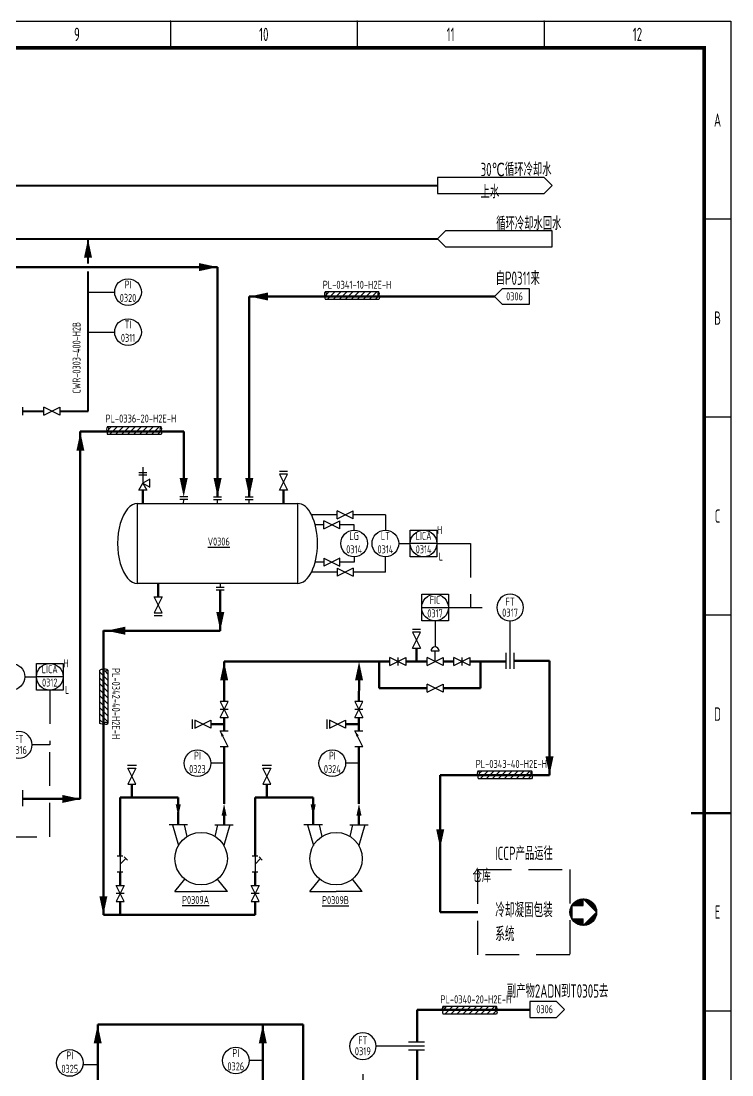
# Model space of a CAD drawing. Header units: millimetres. Extents: x 453 to 7190, y 523 to 4294.
# Drawn here: x 5882.4 to 6149.1, y 1516 to 1911.2 of the extents above; entities that cross this region are included whole.
import ezdxf
from ezdxf.enums import TextEntityAlignment as Align

# ---------------------------------------------------------------- set-up
doc = ezdxf.new("R2010")
doc.units = ezdxf.units.MM
doc.linetypes.add('DASHED', pattern=[19.05, 12.7, -6.35])
for name, color, linetype, lineweight in [('01-主物流线-粗实线', 134, 'Continuous', 80), ('03-设备外轮廓线-细实线', 7, 'Continuous', 25), ('04-设备内部件-细实线', 170, 'Continuous', 25), ('05-公用工程-冷却水与回水', 55, 'Continuous', 40), ('05-图框与标题栏', 7, 'Continuous', 25), ('06-箭头', 7, 'Continuous', 25), ('08-进出物流标志', 7, 'Continuous', 25), ('09-文本', 7, 'Continuous', 25), ('10-流股接续标志', 7, 'Continuous', 25), ('10-阀门', 102, 'Continuous', 25), ('11-文本', 7, 'Continuous', 25), ('11-管道组合号', 50, 'Continuous', 15), ('12-仪表', 190, 'Continuous', 25), ('12-信号线', 226, 'DASHED', 25), ('13-电动气动信号线', 226, 'DASHED', 25), ('14-箭头', 7, 'Continuous', 25), ('15-仪表', 190, 'Continuous', 25), ('15-文本', 7, 'Continuous', 15), ('15-文本 @ 1', 7, 'Continuous', 15), ('16-阀门与管件', 102, 'Continuous', 25)]:
    doc.layers.add(name, color=color, linetype=linetype, lineweight=lineweight)
doc.layers.add('TITLE', color=7, linetype='Continuous')
doc.styles.add('3-gbcbig', font='gbenor.shx', dxfattribs={"width": 0.7, "height": 3, "bigfont": 'gbcbig.shx'})
doc.styles.add('5-gbcbig', font='gbenor.shx', dxfattribs={"width": 0.7, "height": 5, "bigfont": 'gbcbig.shx'})
doc.styles.add('头号烷家', font='gbenor.shx', dxfattribs={"width": 0.75, "height": 3, "bigfont": 'gbcbig.shx'})
doc.styles.add('工程字', font='gbenor.shx', dxfattribs={"bigfont": 'gbcbig.shx'})

# ---------------------------------------------------------------- blocks, each defined once
blk = doc.blocks.new('就地安装仪表')
at = {"layer": '12-仪表', "ltscale": 0.25}
blk.add_circle((0, -5), 5, dxfattribs=at)
at = {"layer": '15-文本', "style": '工程字', "width": 0.75}
blk.add_attdef('仪表名称', text='', height=3, dxfattribs=at).set_placement((0, -4.29), align=Align.CENTER)
blk.add_attdef('仪表编号', text='', height=3, dxfattribs=at).set_placement((0, -5.39), align=Align.TOP_CENTER)
blk = doc.blocks.new('*U208')
at = {"layer": '10-阀门'}
ref = blk.add_blockref('就地安装仪表', (6010.61, 1531.75), dxfattribs=dict(at, xscale=-1))
ref.add_attrib('仪表名称', 'FT', dxfattribs={"layer": '15-文本 @ 1', "height": 3, "style": '工程字', "width": 0.75}).set_placement((6010.61, 1527.46), align=Align.CENTER)
ref.add_attrib('仪表编号', '0319', dxfattribs={"layer": '15-文本 @ 1', "height": 3, "style": '工程字', "width": 0.75}).set_placement((6010.61, 1526.36), align=Align.TOP_CENTER)
blk = doc.blocks.new('*U209')
at = {"layer": '10-阀门'}
ref = blk.add_blockref('就地安装仪表', (5881.6, 1644.74), dxfattribs=dict(at, xscale=-1))
ref.add_attrib('仪表名称', 'FT', dxfattribs={"layer": '15-文本 @ 1', "height": 3, "style": '工程字', "width": 0.75}).set_placement((5881.6, 1640.45), align=Align.CENTER)
ref.add_attrib('仪表编号', '0316', dxfattribs={"layer": '15-文本 @ 1', "height": 3, "style": '工程字', "width": 0.75}).set_placement((5881.6, 1639.34), align=Align.TOP_CENTER)
blk = doc.blocks.new('管道组合号')
at = {"layer": '11-管道组合号', "style": '头号烷家', "width": 0.75}
blk.add_attdef('管道组合号', (-4.3, 3.13), '', height=3, dxfattribs=at)
blk = doc.blocks.new('*U214')
at = {"layer": '10-阀门'}
ref = blk.add_blockref('就地安装仪表', (6065.84, 1696.24), dxfattribs=dict(at, xscale=-1))
ref.add_attrib('仪表名称', 'FT', dxfattribs={"layer": '15-文本 @ 1', "height": 3, "style": '工程字', "width": 0.75}).set_placement((6065.84, 1691.95), align=Align.CENTER)
ref.add_attrib('仪表编号', '0317', dxfattribs={"layer": '15-文本 @ 1', "height": 3, "style": '工程字', "width": 0.75}).set_placement((6065.84, 1690.84), align=Align.TOP_CENTER)

msp = doc.modelspace()

# ---------------------------------------------------------------- hatches: boundary and pattern name
at = {"layer": '08-进出物流标志'}
h = msp.add_hatch(dxfattribs=at)
h.set_pattern_fill('ANSI31', color=256, scale=0.1)
h.set_pattern_definition([(45, (3815.55796, 2158.36194), (-0.224506403, 0.224506403), [])])
h.paths.add_polyline_path([(6093.32, 1579.54), (6093.32, 1582.04, 0.267949), (6088.99, 1579.54)])
h.paths.add_polyline_path([(6088.99, 1579.54, 0.131652), (6088.32, 1577.04, 0.131652), (6088.99, 1574.54)])
h.paths.add_polyline_path([(6088.99, 1574.54, 0.267949), (6093.32, 1572.04), (6093.32, 1574.54)])
h.paths.add_polyline_path([(6093.32, 1572.04, 0.414214), (6098.32, 1577.04)])
h.paths.add_polyline_path([(6093.32, 1582.04), (6098.32, 1577.04, 0.414214)])

# ---------------------------------------------------------------- linework, layer by layer
for p, q in [((6060.04, 1807.88), (6063.04, 1810.88)), ((6063.04, 1810.88), (6073.04, 1810.88)), ((6073.04, 1810.88), (6073.04, 1804.88)), ((6063.04, 1804.88), (6060.04, 1807.88)), ((6073.04, 1804.88), (6063.04, 1804.88)), ((5882.92, 1766.4), (5882.92, 1763.4)), ((5944.91, 1732.77), (5941.91, 1732.77)), ((5944.91, 1731.77), (5941.91, 1731.77)), ((5943.4, 1730.27), (5943.41, 1731.77)), ((5954.63, 1732.77), (5957.63, 1732.77)), ((5954.63, 1731.77), (5957.63, 1731.77)), ((5956.13, 1730.27), (5956.13, 1731.77)), ((5966.53, 1732.77), (5969.53, 1732.77)), ((5966.53, 1731.77), (5969.53, 1731.77)), ((5968.03, 1730.27), (5968.03, 1731.77)), ((5957.15, 1700.27), (5957.15, 1698.77)), ((5958.65, 1698.77), (5955.65, 1698.77)), ((5958.65, 1697.77), (5955.65, 1697.77)), ((5944.85, 1609.76), (5937.92, 1609.76)), ((5939.2, 1609.74), (5941.45, 1602)), ((5944.72, 1605.41), (5943.71, 1609.74)), ((5955.1, 1609.76), (5962.03, 1609.76)), ((5955.23, 1605.41), (5956.24, 1609.74)), ((5960.74, 1609.74), (5958.5, 1602)), ((5995.45, 1609.76), (5988.52, 1609.76)), ((5989.81, 1609.74), (5992.05, 1602)), ((5995.33, 1605.41), (5994.32, 1609.74)), ((6005.71, 1609.76), (6012.64, 1609.76)), ((6005.83, 1605.41), (6006.85, 1609.74)), ((6011.35, 1609.74), (6009.11, 1602)), ((6083.3, 1543.56), (6073.3, 1543.56)), ((6073.3, 1543.56), (6073.3, 1537.56)), ((6086.3, 1540.56), (6083.3, 1543.56)), ((6073.3, 1537.56), (6083.3, 1537.56)), ((6083.3, 1537.56), (6086.3, 1540.56))]:
    msp.add_line(p, q)
at = {"layer": '01-主物流线-粗实线'}
for p, q in [((5586.41, 1818.9), (5956.13, 1818.9)), ((5956.13, 1818.9), (5956.13, 1732.77)), ((5968.03, 1807.88), (5968.03, 1732.77)), ((5968.03, 1807.88), (6060.04, 1807.88)), ((5904.6, 1619.47), (5904.6, 1757.23)), ((5904.6, 1757.23), (5943.41, 1757.23)), ((5943.41, 1757.23), (5943.41, 1739.77)), ((5928.13, 1735.27), (5928.13, 1730.27)), ((5980.89, 1730.27), (5980.89, 1735.27)), ((5933.82, 1695.27), (5933.82, 1700.27)), ((5957.15, 1697.77), (5957.15, 1682.55)), ((5913.29, 1682.61), (5913.29, 1576.06)), ((5957.15, 1682.55), (5913.29, 1682.55)), ((6030.69, 1670.97), (6030.69, 1675.97)), ((5958.57, 1655.99), (5958.59, 1670.98)), ((5958.59, 1670.98), (6009.2, 1670.98)), ((6009.2, 1670.98), (6020.69, 1670.98)), ((6016.69, 1660.97), (6016.69, 1670.97)), ((6026.69, 1670.97), (6034.69, 1670.97)), ((6040.69, 1670.97), (6044.69, 1670.97)), ((6050.69, 1670.97), (6054.69, 1670.97)), ((6050.69, 1670.97), (6064.27, 1670.97)), ((6054.69, 1670.97), (6054.69, 1660.97)), ((6067.34, 1671.25), (6080.64, 1671.25)), ((6080.64, 1671.25), (6080.64, 1628.4)), ((6009.17, 1655.99), (6009.2, 1663.98)), ((6034.69, 1660.97), (6016.69, 1660.97)), ((6054.69, 1660.97), (6040.69, 1660.97)), ((5958.57, 1644.99), (5958.57, 1649.99)), ((6009.17, 1644.99), (6009.17, 1649.99)), ((5958.57, 1647.49), (5953.57, 1647.49)), ((6009.17, 1647.49), (6004.17, 1647.49)), ((5958.57, 1617.63), (5958.57, 1638.99)), ((6009.17, 1617.63), (6009.17, 1638.99)), ((6080.64, 1628.4), (6039.64, 1628.4)), ((6039.64, 1628.4), (6039.64, 1577.04)), ((5923.98, 1625), (5923.98, 1620)), ((5974.59, 1625), (5974.59, 1620)), ((5883.1, 1619.47), (5904.6, 1619.47)), ((5883.1, 1619.47), (5885.19, 1619.47)), ((5919.57, 1598), (5919.57, 1620)), ((5919.57, 1620), (5941.38, 1620)), ((5941.38, 1620), (5941.38, 1617.44)), ((5970.17, 1598), (5970.17, 1620)), ((5970.17, 1620), (5991.99, 1620)), ((5991.99, 1620), (5991.99, 1617.44)), ((5941.38, 1609.76), (5941.38, 1614.65)), ((5958.57, 1609.76), (5958.57, 1614.65)), ((5991.99, 1609.76), (5991.99, 1614.65)), ((6009.17, 1609.76), (6009.17, 1614.65)), ((5919.57, 1587), (5919.57, 1592)), ((5970.17, 1587), (5970.17, 1592)), ((5919.57, 1581), (5919.57, 1576)), ((5970.17, 1581), (5970.17, 1576)), ((6039.64, 1577.04), (6053.69, 1577.04)), ((5913.29, 1576.06), (5970.17, 1576)), ((6031.04, 1528.25), (6031.04, 1540.38)), ((6031.04, 1540.38), (6073.34, 1540.38)), ((5911.16, 1478.5), (5911.16, 1534.84)), ((5911.16, 1534.84), (5973.09, 1534.84)), ((5973.09, 1478.5), (5973.09, 1534.84)), ((5973.09, 1534.84), (5988.19, 1534.84)), ((5988.19, 1534.84), (5988.19, 1465.24)), ((6031.04, 1511.61), (6031.04, 1525.19))]:
    msp.add_line(p, q, dxfattribs=at)
at = {"layer": '03-设备外轮廓线-细实线'}
for p, q in [((5926.13, 1730.27), (5986.13, 1730.27)), ((5926.13, 1730.27), (5936.13, 1730.27)), ((5986.13, 1700.27), (5926.13, 1700.27)), ((5940.13, 1584.79), (5943.83, 1589.41)), ((5959.81, 1584.79), (5956.12, 1589.41)), ((5990.74, 1584.79), (5994.43, 1589.41)), ((6010.42, 1584.79), (6006.73, 1589.41)), ((5940.13, 1584.79), (5949.97, 1584.79)), ((5959.81, 1584.79), (5949.97, 1584.79)), ((5990.74, 1584.79), (6000.58, 1584.79)), ((6010.42, 1584.79), (6000.58, 1584.79))]:
    msp.add_line(p, q, dxfattribs=at)
at = {"layer": '03-设备外轮廓线-细实线', "linetype": 'DASHED'}
msp.add_lwpolyline([(6053.69, 1593.03), (6088.32, 1593.03), (6088.32, 1561.06), (6053.69, 1561.06)], close=True, dxfattribs=at)
at = {"layer": '03-设备外轮廓线-细实线'}
for centre in [(5949.97, 1597.09), (6000.58, 1597.09)]:
    msp.add_circle(centre, 9.84, dxfattribs=at)
for centre, start_param, end_param in [((5926.13, 1715.27), 0, 3.141593), ((5986.13, 1715.27), 3.141593, 6.283185)]:
    msp.add_ellipse(centre, major_axis=(0, 15), ratio=0.5, start_param=start_param, end_param=end_param, dxfattribs=at)
at = {"layer": '04-设备内部件-细实线'}
for p, q in [((5926.13, 1700.27), (5926.13, 1730.27)), ((5986.13, 1730.27), (5986.13, 1700.27))]:
    msp.add_line(p, q, dxfattribs=at)
at = {"layer": '05-公用工程-冷却水与回水', "lineweight": 40}
for p, q in [((5430.06, 1849.46), (6038.66, 1849.46)), ((5430.06, 1829.46), (6038.66, 1829.46))]:
    msp.add_line(p, q, dxfattribs=at)
at = {"layer": '05-公用工程-冷却水与回水'}
for p, q in [((5907.53, 1820.29), (5907.53, 1829.46)), ((5907.53, 1764.9), (5907.53, 1817.24)), ((5882.92, 1764.9), (5890.92, 1764.9)), ((5896.92, 1764.9), (5907.53, 1764.9))]:
    msp.add_line(p, q, dxfattribs=at)
at = {"layer": '05-图框与标题栏'}
for p, q in [((5938.42, 1911.16), (5938.42, 1901.16)), ((6008.5, 1911.16), (6008.5, 1901.16)), ((6078.58, 1911.16), (6078.58, 1901.16)), ((6148.67, 1836.91), (6138.67, 1836.91)), ((6148.67, 1762.66), (6138.67, 1762.66)), ((6148.67, 1688.41), (6138.67, 1688.41)), ((6148.67, 1539.91), (6138.67, 1539.91))]:
    msp.add_line(p, q, dxfattribs=at)
at = {"layer": '05-图框与标题栏', "const_width": 1.4}
msp.add_lwpolyline([(5332.67, 1901.16), (5332.67, 1327.16), (6138.67, 1327.16), (6138.67, 1901.16)], close=True, dxfattribs=at)
at = {"layer": '05-图框与标题栏', "const_width": 0.8}
msp.add_lwpolyline([(6148.67, 1614.16), (6133.67, 1614.16)], dxfattribs=at)
at = {"layer": '05-图框与标题栏'}
for p in [(5938.42, 1911.16), (5938.42, 1911.16), (5938.42, 1911.16), (6008.5, 1911.16), (6008.5, 1911.16), (6008.5, 1911.16), (6078.58, 1911.16), (6078.58, 1911.16), (6078.58, 1911.16), (6148.67, 1836.91), (6148.67, 1762.66), (6148.67, 1688.41), (6148.67, 1614.16), (6148.67, 1539.91)]:
    msp.add_point(p, dxfattribs=at)
at = {"layer": '06-箭头'}
for points in [[(5941.38, 1612.98, 0, 1.91, 0), (5941.38, 1617.44, 1.91, 1.91, 0)], [(5958.57, 1617.63, 0, 1.91, 0), (5958.57, 1613.17, 1.91, 1.91, 0)], [(5991.99, 1612.98, 0, 1.91, 0), (5991.99, 1617.44, 1.91, 1.91, 0)], [(6009.17, 1617.63, 0, 1.91, 0), (6009.17, 1613.17, 1.91, 1.91, 0)]]:
    msp.add_lwpolyline(points, format="xyseb", dxfattribs=at)
at = {"layer": '08-进出物流标志'}
for p, q in [((6093.32, 1582.04), (6098.32, 1577.04)), ((6093.32, 1579.54), (6093.32, 1582.04)), ((6088.99, 1579.54), (6088.99, 1574.54)), ((6088.99, 1579.54), (6093.32, 1579.54)), ((6098.32, 1577.04), (6093.32, 1572.04)), ((6088.99, 1574.54), (6093.32, 1574.54)), ((6093.32, 1572.04), (6093.32, 1574.54))]:
    msp.add_line(p, q, dxfattribs=at)
msp.add_circle((6093.32, 1577.04), 5, dxfattribs=at)
at = {"layer": '10-流股接续标志'}
for p, q in [((6078.66, 1852.46), (6038.66, 1852.46)), ((6038.66, 1852.46), (6038.66, 1846.46)), ((6081.66, 1849.46), (6078.66, 1852.46)), ((6078.66, 1846.46), (6081.66, 1849.46)), ((6038.66, 1846.46), (6078.66, 1846.46)), ((6041.66, 1832.46), (6038.66, 1829.46)), ((6081.66, 1832.46), (6041.66, 1832.46)), ((6081.66, 1826.46), (6081.66, 1832.46)), ((6038.66, 1829.46), (6041.66, 1826.46)), ((6041.66, 1826.46), (6081.66, 1826.46))]:
    msp.add_line(p, q, dxfattribs=at)
at = {"layer": '11-文本'}
for p, q in [((5996.55, 1809.73), (6016.55, 1809.73)), ((6016.55, 1806.73), (5996.55, 1806.73)), ((5996.93, 1808.63), (5998.02, 1809.73)), ((5997.27, 1806.73), (6000.27, 1809.73)), ((5999.51, 1806.73), (6002.51, 1809.73)), ((6001.76, 1806.73), (6004.76, 1809.73)), ((6004, 1806.73), (6007, 1809.73)), ((6006.25, 1806.73), (6009.25, 1809.73)), ((6008.49, 1806.73), (6011.49, 1809.73)), ((6010.74, 1806.73), (6013.74, 1809.73)), ((6012.98, 1806.73), (6015.98, 1809.73)), ((6015.23, 1806.73), (6016.51, 1808.01)), ((5914.88, 1759.09), (5934.88, 1759.09)), ((5915.26, 1757.99), (5916.36, 1759.09)), ((5915.6, 1756.09), (5918.6, 1759.09)), ((5917.85, 1756.09), (5920.85, 1759.09)), ((5920.09, 1756.09), (5923.09, 1759.09)), ((5922.34, 1756.09), (5925.34, 1759.09)), ((5924.58, 1756.09), (5927.58, 1759.09)), ((5926.83, 1756.09), (5929.83, 1759.09)), ((5929.07, 1756.09), (5932.07, 1759.09)), ((5931.32, 1756.09), (5934.32, 1759.09)), ((5934.88, 1756.09), (5914.88, 1756.09)), ((5933.56, 1756.09), (5934.84, 1757.37)), ((5912.01, 1647.79), (5912.01, 1667.79)), ((5915.01, 1667.79), (5915.01, 1647.79)), ((5912.01, 1667.07), (5915.01, 1664.07)), ((5912.01, 1664.82), (5915.01, 1661.82)), ((5913.91, 1667.41), (5915.01, 1666.31)), ((5912.01, 1662.58), (5915.01, 1659.58)), ((5912.01, 1660.33), (5915.01, 1657.33)), ((5912.01, 1658.09), (5915.01, 1655.09)), ((5912.01, 1655.84), (5915.01, 1652.84)), ((5912.01, 1653.6), (5915.01, 1650.6)), ((5912.01, 1651.35), (5915.01, 1648.35)), ((5912.01, 1649.11), (5913.29, 1647.83)), ((6053.91, 1630.06), (6073.91, 1630.06)), ((6054.29, 1628.96), (6055.39, 1630.06)), ((6054.63, 1627.06), (6057.63, 1630.06)), ((6056.88, 1627.06), (6059.88, 1630.06)), ((6059.12, 1627.06), (6062.12, 1630.06)), ((6061.37, 1627.06), (6064.37, 1630.06)), ((6063.61, 1627.06), (6066.61, 1630.06)), ((6065.86, 1627.06), (6068.86, 1630.06)), ((6068.1, 1627.06), (6071.1, 1630.06)), ((6070.35, 1627.06), (6073.35, 1630.06)), ((6072.59, 1627.06), (6073.87, 1628.34)), ((6073.91, 1627.06), (6053.91, 1627.06)), ((6040.7, 1541.78), (6060.7, 1541.78)), ((6041.08, 1540.69), (6042.18, 1541.78)), ((6041.42, 1538.78), (6044.42, 1541.78)), ((6043.67, 1538.78), (6046.67, 1541.78)), ((6045.91, 1538.78), (6048.91, 1541.78)), ((6048.16, 1538.78), (6051.16, 1541.78)), ((6050.4, 1538.78), (6053.4, 1541.78)), ((6052.65, 1538.78), (6055.65, 1541.78)), ((6054.89, 1538.78), (6057.89, 1541.78)), ((6057.14, 1538.78), (6060.14, 1541.78)), ((6060.7, 1538.78), (6040.7, 1538.78)), ((6059.38, 1538.78), (6060.66, 1540.07))]:
    msp.add_line(p, q, dxfattribs=at)
for centre, radius, start, end in [((5997.69, 1808.75), 1.5, 139.5631, 215.9037), ((6015.45, 1808.89), 1.37, 319.9929, 37.2624), ((5916.02, 1758.11), 1.5, 139.5631, 215.9037), ((5933.79, 1758.26), 1.37, 319.9929, 37.2624), ((5914.04, 1666.65), 1.5, 49.5631, 125.9037), ((5914.18, 1648.88), 1.37, 229.9929, 307.2624), ((6055.05, 1629.09), 1.5, 139.5631, 215.9037), ((6072.82, 1629.23), 1.37, 319.9929, 37.2624), ((6041.84, 1540.81), 1.5, 139.5631, 215.9037), ((6059.6, 1540.95), 1.37, 319.9929, 37.2624)]:
    msp.add_arc(centre, radius, start, end, dxfattribs=at)
for points in [[(5996.55, 1809.73), (5996.91, 1808.57), (5996.37, 1807.64), (5996.55, 1806.73)], [(5914.88, 1759.09), (5915.24, 1757.93), (5914.7, 1757), (5914.88, 1756.09)], [(5915.01, 1667.79), (5913.86, 1667.43), (5912.92, 1667.97), (5912.01, 1667.79)], [(6053.91, 1630.06), (6054.27, 1628.91), (6053.73, 1627.97), (6053.91, 1627.06)], [(6040.7, 1541.78), (6041.06, 1540.63), (6040.52, 1539.69), (6040.7, 1538.78)]]:
    msp.add_spline(points, degree=3, dxfattribs=at)
for points in [[(6016.55, 1809.73), (6016.19, 1809.25), (6016.03, 1808.33), (6017.01, 1807.61), (6016.72, 1806.9), (6016.55, 1806.73)], [(5934.88, 1759.09), (5934.53, 1758.61), (5934.36, 1757.7), (5935.34, 1756.97), (5935.05, 1756.27), (5934.88, 1756.09)], [(5915.01, 1647.79), (5914.53, 1648.14), (5913.62, 1648.31), (5912.9, 1647.33), (5912.19, 1647.62), (5912.01, 1647.79)], [(6073.91, 1630.06), (6073.56, 1629.58), (6073.39, 1628.67), (6074.37, 1627.95), (6074.08, 1627.24), (6073.91, 1627.06)], [(6060.7, 1541.78), (6060.35, 1541.3), (6060.18, 1540.39), (6061.16, 1539.67), (6060.87, 1538.96), (6060.7, 1538.78)]]:
    msp.add_open_spline(points, degree=3, knots=[0, 0, 0, 0, 1.367527, 2.619727, 3.553416, 3.553416, 3.553416, 3.553416], dxfattribs=at)
at = {"layer": '12-仪表'}
for p, q in [((6037.69, 1686.24), (6037.69, 1676.47)), ((6065.84, 1668.25), (6065.84, 1686.24)), ((6064.34, 1668.25), (6064.34, 1674.25)), ((6067.34, 1668.25), (6067.34, 1674.25)), ((5883.1, 1616.75), (5883.1, 1622.75)), ((6033.76, 1526.75), (6015.78, 1526.75)), ((6033.76, 1528.25), (6027.76, 1528.25)), ((6033.76, 1525.25), (6027.76, 1525.25))]:
    msp.add_line(p, q, dxfattribs=at)
at = {"layer": '12-信号线'}
for p, q in [((6038.41, 1715.27), (6051.01, 1715.27)), ((6051.01, 1715.27), (6051.01, 1691.24)), ((5893.17, 1660.29), (5893.17, 1639.74)), ((5893.17, 1639.74), (5886.6, 1639.74))]:
    msp.add_line(p, q, dxfattribs=at)
at = {"layer": '13-电动气动信号线'}
for p, q in [((6042.69, 1691.24), (6060.84, 1691.24)), ((5893.17, 1605.32), (5893.17, 1639.74)), ((5704.19, 1605.32), (5893.17, 1605.32)), ((6010.78, 1503.61), (6010.78, 1521.75))]:
    msp.add_line(p, q, dxfattribs=at)
at = {"layer": '14-箭头'}
for points in [[(5907.53, 1829.46, 0, 3, 0), (5907.53, 1822.46, 3, 3, 0)], [(5956.22, 1818.9, 0, 3, 0), (5949.22, 1818.9, 3, 3, 0)], [(5968.03, 1807.88, 0, 3, 0), (5975.03, 1807.88, 3, 3, 0)], [(5904.67, 1757.01, 0, 3, 0), (5904.67, 1750.01, 3, 3, 0)], [(5943.41, 1732.77, 0, 3, 0), (5943.41, 1739.77, 3, 3, 0)], [(5956.13, 1732.77, 0, 3, 0), (5956.13, 1739.77, 3, 3, 0)], [(5968.03, 1732.77, 0, 3, 0), (5968.03, 1739.77, 3, 3, 0)], [(5957.15, 1682.55, 0, 3, 0), (5957.15, 1689.55, 3, 3, 0)], [(5914.47, 1682.55, 0, 3, 0), (5921.47, 1682.55, 3, 3, 0)], [(5958.59, 1670.98, 0, 3, 0), (5958.59, 1663.98, 3, 3, 0)], [(6009.2, 1670.98, 0, 3, 0), (6009.2, 1663.98, 3, 3, 0)], [(6080.64, 1628.4, 0, 3, 0), (6080.64, 1635.4, 3, 3, 0)], [(5904.91, 1619.47, 0, 3, 0), (5897.91, 1619.47, 3, 3, 0)], [(6039.64, 1601.02, 0, 3, 0), (6039.64, 1608.02, 3, 3, 0)], [(5913.29, 1576, 0, 3, 0), (5913.29, 1583, 3, 3, 0)], [(5911.16, 1534.84, 0, 3, 0), (5911.16, 1527.84, 3, 3, 0)], [(5973.09, 1534.84, 0, 3, 0), (5973.09, 1527.84, 3, 3, 0)]]:
    msp.add_lwpolyline(points, format="xyseb", dxfattribs=at)
at = {"layer": '15-仪表'}
for p, q in [((5907.53, 1809.54), (5917.53, 1809.54)), ((5907.53, 1794.54), (5917.53, 1794.54)), ((6001.04, 1726), (5991.38, 1726)), ((6019.07, 1726), (6007.04, 1726)), ((6019.07, 1726), (6019.07, 1720.27)), ((5996.03, 1722.27), (5992.77, 1722.27)), ((6007.33, 1722.27), (6002.03, 1722.27)), ((6007.33, 1720.27), (6007.33, 1722.27)), ((6028.41, 1710.27), (6028.41, 1720.27)), ((6028.41, 1720.27), (6038.41, 1720.27)), ((6038.41, 1720.27), (6038.41, 1710.27)), ((6024.07, 1715.27), (6028.41, 1715.27)), ((6038.41, 1715.27), (6028.41, 1715.27)), ((5996.03, 1708.27), (5992.77, 1708.27)), ((6007.33, 1708.27), (6002.03, 1708.27)), ((6007.33, 1710.27), (6007.33, 1708.27)), ((6019.07, 1704.54), (6019.07, 1710.27)), ((6038.41, 1710.27), (6028.41, 1710.27)), ((6001.04, 1704.54), (5991.38, 1704.54)), ((6019.07, 1704.54), (6007.04, 1704.54)), ((6032.69, 1691.24), (6032.69, 1696.24)), ((6032.69, 1696.24), (6042.69, 1696.24)), ((6042.69, 1696.24), (6042.69, 1686.24)), ((6032.69, 1686.24), (6032.69, 1691.24)), ((6032.69, 1691.24), (6042.69, 1691.24)), ((6042.69, 1686.24), (6032.69, 1686.24)), ((5888.17, 1660.29), (5888.17, 1670.29)), ((5888.17, 1670.29), (5898.17, 1670.29)), ((5898.17, 1670.29), (5898.17, 1660.29)), ((5883.83, 1665.29), (5888.17, 1665.29)), ((5898.17, 1665.29), (5888.17, 1665.29)), ((5898.17, 1660.29), (5888.17, 1660.29)), ((5958.57, 1632.86), (5953.57, 1632.86)), ((6009.17, 1632.86), (6004.17, 1632.86)), ((5967.96, 1521.54), (5973.09, 1521.54)), ((5905.66, 1519.95), (5911.16, 1519.95))]:
    msp.add_line(p, q, dxfattribs=at)
for centre in [(5922.53, 1809.54), (5922.53, 1794.54), (6007.33, 1715.27), (6019.07, 1715.27), (6033.41, 1715.27), (6037.69, 1691.24), (5878.83, 1665.29), (5893.17, 1665.29), (5948.57, 1632.86), (5999.17, 1632.86), (5900.68, 1520.46), (5962.97, 1521.37)]:
    msp.add_circle(centre, 5, dxfattribs=at)
at = {"layer": '16-阀门与管件'}
for p, q in [((5890.92, 1763.4), (5890.92, 1766.4)), ((5890.92, 1763.4), (5896.92, 1766.4)), ((5896.92, 1763.4), (5890.92, 1766.4)), ((5896.92, 1766.4), (5896.92, 1763.4)), ((5928.13, 1743.87), (5928.13, 1737.87)), ((5926.63, 1741.87), (5929.63, 1741.87)), ((5929.63, 1740.87), (5926.63, 1740.87)), ((5930.73, 1739.37), (5928.13, 1737.87)), ((5930.73, 1736.37), (5930.73, 1739.37)), ((5930.73, 1736.37), (5930.73, 1739.37)), ((5982.39, 1742.27), (5979.39, 1742.27)), ((5982.39, 1741.27), (5979.39, 1741.27)), ((5979.39, 1735.27), (5982.39, 1741.27)), ((5979.39, 1741.27), (5982.39, 1735.27)), ((5926.63, 1735.27), (5928.13, 1737.87)), ((5929.63, 1735.27), (5926.63, 1735.27)), ((5928.13, 1737.87), (5929.63, 1735.27)), ((5928.13, 1737.87), (5930.73, 1736.37)), ((5982.39, 1735.27), (5979.39, 1735.27)), ((6001.04, 1724.5), (6001.04, 1727.5)), ((6001.04, 1724.5), (6007.04, 1727.5)), ((6007.04, 1724.5), (6001.04, 1727.5)), ((6007.04, 1724.5), (6007.04, 1727.5)), ((5996.03, 1720.77), (5996.03, 1723.77)), ((5996.03, 1720.77), (6002.03, 1723.77)), ((6002.03, 1720.77), (5996.03, 1723.77)), ((6002.03, 1720.77), (6002.03, 1723.77)), ((5996.03, 1709.77), (5996.03, 1706.77)), ((5996.03, 1709.77), (6002.03, 1706.77)), ((6002.03, 1709.77), (5996.03, 1706.77)), ((6002.03, 1706.77), (6002.03, 1709.77)), ((6001.04, 1706.04), (6001.04, 1703.04)), ((6001.04, 1706.04), (6007.04, 1703.04)), ((6007.04, 1706.04), (6001.04, 1703.04)), ((6007.04, 1706.04), (6007.04, 1703.04)), ((5932.32, 1695.27), (5935.32, 1695.27)), ((5935.32, 1695.27), (5932.32, 1689.27)), ((5935.32, 1689.27), (5932.32, 1695.27)), ((5932.32, 1689.27), (5935.32, 1689.27)), ((5932.32, 1688.27), (5935.32, 1688.27)), ((6032.19, 1682.97), (6029.19, 1682.97)), ((6032.19, 1681.97), (6029.19, 1681.97)), ((6029.19, 1681.97), (6032.19, 1675.97)), ((6029.19, 1675.97), (6032.19, 1681.97)), ((6029.19, 1675.97), (6032.19, 1675.97)), ((6020.69, 1669.47), (6020.69, 1672.47)), ((6020.69, 1669.47), (6026.69, 1672.47)), ((6026.69, 1669.47), (6020.69, 1672.47)), ((6023.69, 1672.47), (6023.69, 1669.47)), ((6026.69, 1672.47), (6026.69, 1669.47)), ((6034.69, 1669.47), (6034.69, 1672.47)), ((6034.69, 1669.47), (6040.69, 1672.47)), ((6040.69, 1669.47), (6034.69, 1672.47)), ((6036.19, 1674.97), (6039.19, 1674.97)), ((6037.69, 1670.97), (6037.69, 1674.97)), ((6040.69, 1672.47), (6040.69, 1669.47)), ((6044.69, 1669.47), (6044.69, 1672.47)), ((6044.69, 1669.47), (6050.69, 1672.47)), ((6050.69, 1669.47), (6044.69, 1672.47)), ((6047.69, 1672.47), (6047.69, 1669.47)), ((6050.69, 1672.47), (6050.69, 1669.47)), ((6034.69, 1659.47), (6034.69, 1662.47)), ((6034.69, 1659.47), (6040.69, 1662.47)), ((6040.69, 1659.47), (6034.69, 1662.47)), ((6040.69, 1662.47), (6040.69, 1659.47)), ((5957.07, 1649.99), (5960.07, 1655.99)), ((5960.07, 1655.99), (5957.07, 1655.99)), ((5957.07, 1655.99), (5960.07, 1649.99)), ((6007.67, 1649.99), (6010.67, 1655.99)), ((6010.67, 1655.99), (6007.67, 1655.99)), ((6007.67, 1655.99), (6010.67, 1649.99)), ((5960.07, 1652.99), (5957.07, 1652.99)), ((6010.67, 1652.99), (6007.67, 1652.99)), ((5946.57, 1649.25), (5946.57, 1645.79)), ((5953.57, 1645.99), (5947.57, 1648.99)), ((5947.57, 1648.99), (5947.57, 1645.99)), ((5947.57, 1645.99), (5953.57, 1648.99)), ((5953.57, 1648.99), (5953.57, 1645.99)), ((5957.07, 1649.99), (5960.07, 1649.99)), ((5997.17, 1649.25), (5997.17, 1645.79)), ((6004.17, 1645.99), (5998.17, 1648.99)), ((5998.17, 1648.99), (5998.17, 1645.99)), ((5998.17, 1645.99), (6004.17, 1648.99)), ((6004.17, 1648.99), (6004.17, 1645.99)), ((6007.67, 1649.99), (6010.67, 1649.99)), ((5960.07, 1638.99), (5957.07, 1644.99)), ((5957.07, 1644.99), (5960.07, 1644.99)), ((6010.67, 1638.99), (6007.67, 1644.99)), ((6007.67, 1644.99), (6010.67, 1644.99)), ((5960.07, 1638.99), (5957.07, 1638.99)), ((6010.67, 1638.99), (6007.67, 1638.99)), ((5925.74, 1632), (5922.28, 1632)), ((5925.48, 1625), (5922.48, 1631)), ((5922.48, 1631), (5925.48, 1631)), ((5925.48, 1631), (5922.48, 1625)), ((5976.35, 1632), (5972.89, 1632)), ((5976.09, 1625), (5973.09, 1631)), ((5973.09, 1631), (5976.09, 1631)), ((5976.09, 1631), (5973.09, 1625)), ((5922.48, 1625), (5925.48, 1625)), ((5973.09, 1625), (5976.09, 1625)), ((5920.62, 1598), (5918.52, 1598)), ((5919.57, 1598), (5919.57, 1592)), ((5919.57, 1595), (5921.69, 1597.12)), ((5922.28, 1596.53), (5921.09, 1597.72)), ((5971.22, 1598), (5969.12, 1598)), ((5970.17, 1598), (5970.17, 1592)), ((5970.17, 1595), (5972.29, 1597.12)), ((5972.89, 1596.53), (5971.7, 1597.72)), ((5920.62, 1592), (5918.52, 1592)), ((5971.22, 1592), (5969.12, 1592)), ((5918.07, 1587), (5921.07, 1587)), ((5921.07, 1587), (5918.07, 1581)), ((5921.07, 1581), (5918.07, 1587)), ((5968.67, 1587), (5971.67, 1587)), ((5971.67, 1587), (5968.67, 1581)), ((5971.67, 1581), (5968.67, 1587)), ((5921.07, 1584), (5918.07, 1584)), ((5918.07, 1581), (5921.07, 1581)), ((5971.67, 1584), (5968.67, 1584)), ((5968.67, 1581), (5971.67, 1581))]:
    msp.add_line(p, q, dxfattribs=at)
at = {"layer": '16-阀门与管件', "color": 3}
for points in [[(5958.02, 1643.08, 1, 0, 0), (5957.07, 1644.99, 0, 0, 0)], [(6008.63, 1643.08, 1, 0, 0), (6007.67, 1644.99, 0, 0, 0)]]:
    msp.add_lwpolyline(points, format="xyseb", dxfattribs=at)
at = {"layer": '16-阀门与管件'}
msp.add_arc((6037.69, 1674.97), 1.5, 0, 180, dxfattribs=at)
at = {"layer": 'TITLE'}
for p, q in [((5307.67, 1911.16), (6148.67, 1911.16)), ((6148.67, 1911.16), (6148.67, 1317.16))]:
    msp.add_line(p, q, dxfattribs=at)
msp.add_lwpolyline([(5307.67, 1911.16), (6148.67, 1911.16), (6148.67, 1317.16), (5307.67, 1317.16)], close=True, dxfattribs=at)

# ---------------------------------------------------------------- block references
at = {"layer": '01-主物流线-粗实线'}
for name in ['*U214', '*U209', '*U208']:
    msp.add_blockref(name, (0, 0), dxfattribs=at)
at = {"layer": '11-管道组合号'}
for p, values in [((5999.89, 1807.64), {'管道组合号': 'PL-0341-10-H2E-H'}), ((5918.39, 1757.48), {'管道组合号': 'PL-0336-20-H2E-H'}), ((6057.25, 1627.97), {'管道组合号': 'PL-0343-40-H2E-H'}), ((6044.04, 1539.69), {'管道组合号': 'PL-0340-20-H2E-H'})]:
    msp.add_blockref('管道组合号', p, dxfattribs=at).add_auto_attribs(values)
at = {"layer": '11-管道组合号', "rotation": 270}
msp.add_blockref('管道组合号', (5913.4, 1664.28), dxfattribs=at).add_auto_attribs({'管道组合号': 'PL-0342-40-H2E-H'})

# ---------------------------------------------------------------- texts
at = {"char_height": 3, "width": 6.4536, "attachment_point": 3, "style": '3-gbcbig'}
for s, insert in [('H', (6040.44, 1721.81)), ('L', (6040.72, 1711.86)), ('H', (5900.2, 1671.83)), ('L', (5900.48, 1661.88))]:
    msp.add_mtext(s, dxfattribs=dict(at, insert=insert))
at = {"char_height": 3, "attachment_point": 5, "style": '3-gbcbig'}
for s, insert in [('{\\LV0306}', (5956.56, 1715.99)), ('{\\LP0309A}', (5947.89, 1581.61)), ('{\\LP0309B}', (6000.37, 1581.52))]:
    msp.add_mtext_dynamic_manual_height_columns(s, width=12.7249, gutter_width=35, heights=[12.14], dxfattribs=dict(at, insert=insert))
at = {"layer": '03-设备外轮廓线-细实线', "insert": (6060.3, 1580.51), "char_height": 5.4, "attachment_point": 1, "style": '5-gbcbig'}
msp.add_mtext_dynamic_manual_height_columns('冷却凝固包装系统', width=23.2937, gutter_width=15, heights=[0], dxfattribs=at)
at = {"layer": '05-图框与标题栏', "char_height": 5, "attachment_point": 5, "style": '5-gbcbig'}
for s, width, insert in [('9', 70.0833, (5903.37, 1906.16)), ('10', 70.0833, (5973.46, 1906.16)), ('11', 70.0833, (6043.54, 1906.16)), ('12', 70.0833, (6113.62, 1906.16)), ('A', 10, (6143.67, 1874.03)), ('B', 10, (6143.67, 1799.78)), ('C', 10, (6143.67, 1725.53)), ('D', 10, (6143.67, 1651.28)), ('E', 10, (6143.67, 1577.03))]:
    msp.add_mtext_dynamic_manual_height_columns(s, width=width, gutter_width=25, heights=[0], dxfattribs=dict(at, insert=insert))
at = {"layer": '09-文本'}
for s, width, gutter_width, heights, insert, char_height, attachment_point, style in [('自P0311来', 40, 12.5, [0], (6060.43, 1814.73), 5, 4, '5-gbcbig'), ('0306', 40, 12.5, [0], (6067.52, 1807.93), 3, 5, '3-gbcbig'), ('\\pi8.43095;ICCP产品运往仓库', 31.531, 15, [0], (6051.77, 1601.56), 5, 1, '5-gbcbig'), ('副产物2ADN到T0305去', 44.9157, 12.5, [5.33], (6064.64, 1547.44), 5, 4, '5-gbcbig'), ('0306', 40, 12.5, [0], (6078.82, 1540.62), 3, 5, '3-gbcbig')]:
    msp.add_mtext_dynamic_manual_height_columns(s, width=width, gutter_width=gutter_width, heights=heights, dxfattribs=dict(at, insert=insert, char_height=char_height, attachment_point=attachment_point, style=style))
at = {"layer": '11-文本', "char_height": 5, "attachment_point": 1, "style": '5-gbcbig'}
for s, insert in [('30℃循环冷却水上水', (6054.79, 1858.01)), ('循环冷却水回水', (6060.63, 1837.79))]:
    msp.add_mtext_dynamic_manual_height_columns(s, width=29.1659, gutter_width=25, heights=[0], dxfattribs=dict(at, insert=insert))
at = {"layer": '11-管道组合号', "insert": (5904.73, 1771.49), "char_height": 3, "attachment_point": 7, "rotation": 90, "style": '3-gbcbig'}
msp.add_mtext_dynamic_manual_height_columns('CWR-0303-400-H2B', width=21.0765, gutter_width=12.5, heights=[0], dxfattribs=at)
at = {"layer": '15-仪表', "ltscale": 10, "char_height": 3, "width": 10, "attachment_point": 5, "style": '3-gbcbig'}
for s, insert in [('{\\C0;PI\\P0320}', (5922.53, 1809.87)), ('{\\C0;TI\\P0311}', (5922.53, 1794.87)), ('{\\C0;LG\\P0314}', (6007.34, 1715.59)), ('{\\C0;LT\\P0314}', (6019.07, 1715.59)), ('{\\C0;LICA\\P0314}', (6033.41, 1715.59)), ('{\\C0;FIC\\P0317}', (6037.7, 1691.56)), ('{\\C0;LICA\\P0312}', (5893.17, 1665.62)), ('{\\C0;PI\\P0323}', (5948.56, 1633.19)), ('{\\C0;PI\\P0324}', (5999.17, 1633.19)), ('{\\C0;PI\\P0326}', (5962.96, 1521.69)), ('{\\C0;PI\\P0325}', (5900.68, 1520.79))]:
    msp.add_mtext(s, dxfattribs=dict(at, insert=insert))

doc.saveas('drawing.dxf')
